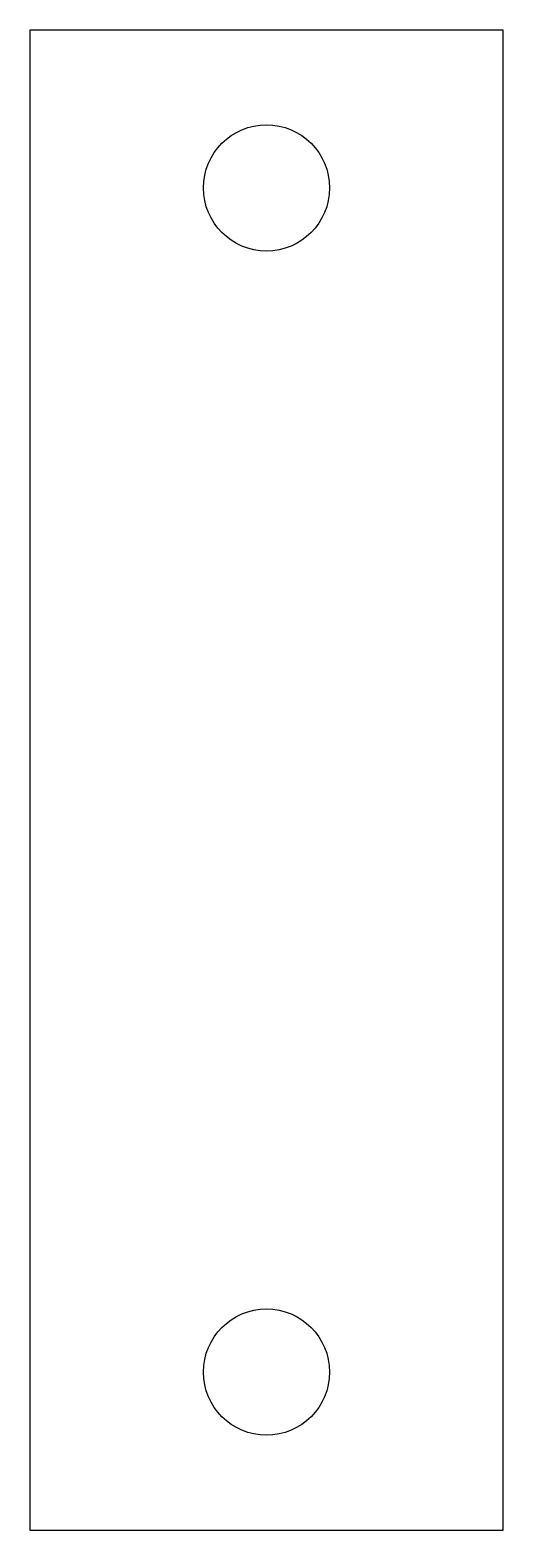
# Model space of a CAD drawing. Header units: millimetres. Extents: x -37 to -25, y -19 to 19.
import ezdxf

# ---------------------------------------------------------------- set-up
doc = ezdxf.new("R2010")
doc.units = ezdxf.units.MM

msp = doc.modelspace()

# ---------------------------------------------------------------- linework, layer by layer
for p, q in [((-37, 19), (-37, -19)), ((-25, 19), (-37, 19)), ((-25, -19), (-25, 19)), ((-37, -19), (-25, -19))]:
    msp.add_line(p, q)
for centre in [(-31, 15), (-31, -15)]:
    msp.add_circle(centre, 1.6)

doc.saveas('drawing.dxf')
